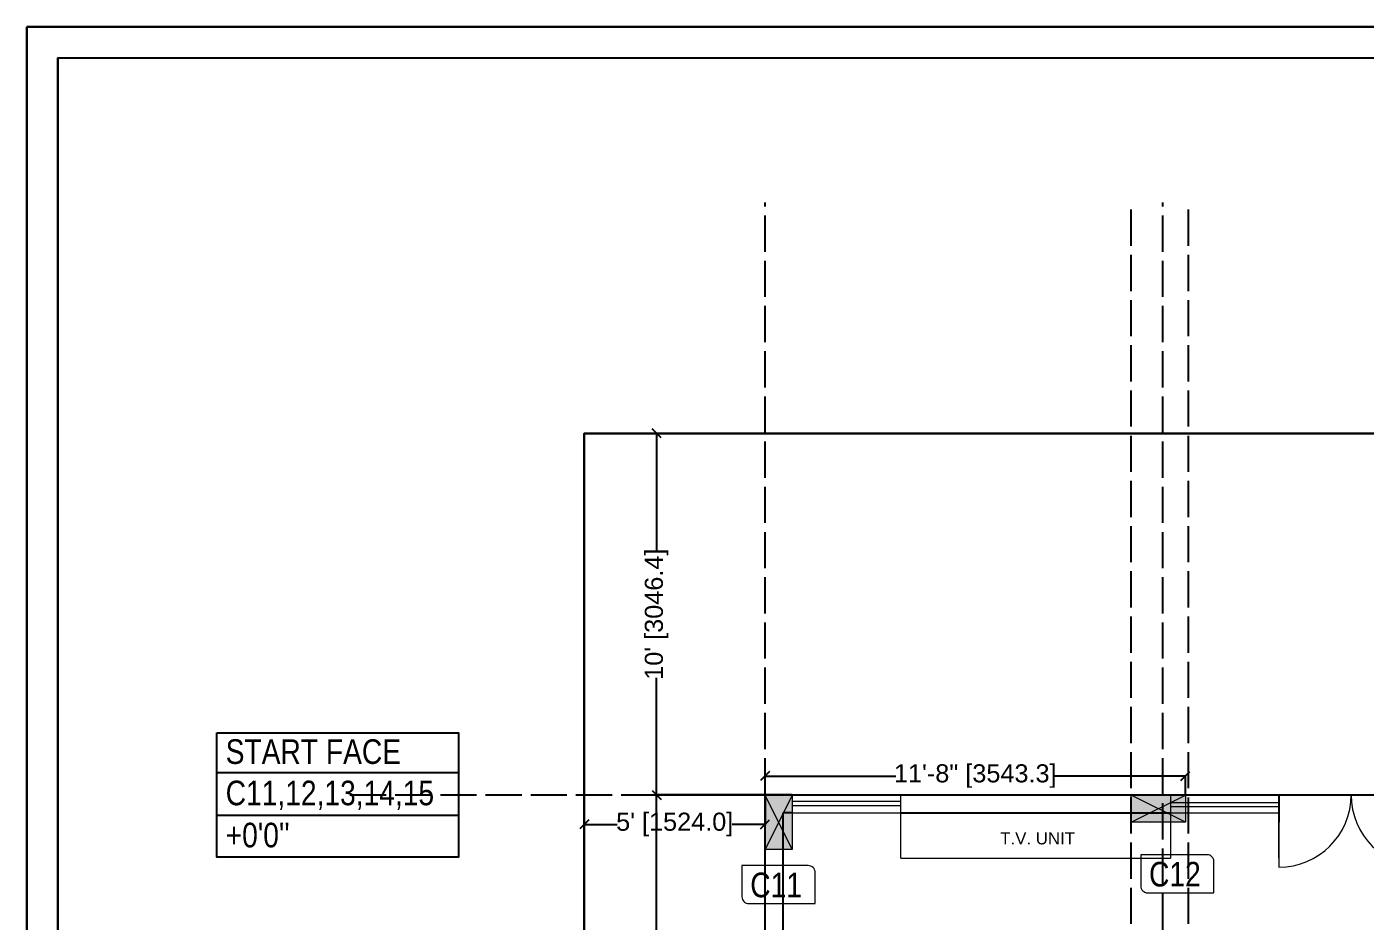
# Model space of a CAD drawing. Header units: inches. Extents: x -9010 to 68966, y 35237 to 36644.
# Drawn here: x -9010.3 to -8566, y 35758 to 36054.8 of the extents above; entities that cross this region are included whole.
import ezdxf

# ---------------------------------------------------------------- set-up
doc = ezdxf.new("R2010")
doc.units = ezdxf.units.IN
doc.linetypes.add('ACAD_ISO02W100', pattern=[15, 12, -3])
for name, color, linetype, lineweight in [('0Y-DIM', 54, 'Continuous', 25), ('0Y-ELEVATION', 166, 'Continuous', 15), ('0Y-TEXT', 96, 'Continuous', 5), ('0Y-WALLS', 23, 'Continuous', 25), ('0Y-WINDOWS', 140, 'Continuous', 13), ('CE-TEXT', 7, 'Continuous', 0), ('COL NO', 7, 'Continuous', 0), ('Column', 240, 'Continuous', 9), ('COLUMN HATCH', 252, 'Continuous', 5), ('WALL', 6, 'Continuous', 20), ('Wall2', 7, 'Continuous', 30)]:
    doc.layers.add(name, color=color, linetype=linetype, lineweight=lineweight)
doc.layers.add('0Y-FURNITURE', color=7, linetype='Continuous', lineweight=9, true_color=0x454545)
doc.styles.get("Standard").update_dxf_attribs({"font": 'arial.ttf'})
doc.styles.add('stylus bt', font='swissck.ttf')
doc.dimstyles.get("Standard").update_dxf_attribs({"dimtxt": 6, "dimasz": 3, "dimexe": 0.18, "dimexo": 0.0625, "dimgap": 0.09, "dimtad": 0, "dimdec": 0, "dimzin": 0, "dimdsep": 46, "dimlunit": 4, "dimtxsty": 'Standard', "dimblk": 'OBLIQUE', "dimcen": 0.09, "dimclrt": 256, "dimadec": 0, "dimazin": 0, "dimtfac": 1, "dimtdec": 0, "dimtofl": 0, "dimtmove": 0, "dimatfit": 3, "dimfxl": 1, "dimtolj": 1, "dimtzin": 0, "dimarcsym": 0})

# ---------------------------------------------------------------- blocks, each defined once
blk = doc.blocks.new('dsda')
at = {"layer": 'COLUMN HATCH', "true_color": 0xb3b3b3, "transparency": 33554549}
h = blk.add_hatch(color=253, dxfattribs=at)
h.dxf.hatch_style = 1
h.paths.add_polyline_path([(82546.37, -2802.43), (82528.37, -2802.43), (82537.37, -2806.93)])
h.paths.add_polyline_path([(82528.37, -2802.43), (82528.37, -2811.43), (82537.37, -2806.93)])
h.paths.add_polyline_path([(82537.37, -2806.93), (82528.37, -2811.43), (82546.37, -2811.43)])
h.paths.add_polyline_path([(82546.37, -2802.43), (82537.37, -2806.93), (82546.37, -2811.43)])
at = {"layer": 'Column'}
for p, q in [((82528.37, -2802.43), (82546.37, -2811.43)), ((82546.37, -2802.43), (82528.37, -2811.43))]:
    blk.add_line(p, q, dxfattribs=at)
blk.add_lwpolyline([(82528.37, -2802.43), (82546.37, -2802.43), (82546.37, -2811.43), (82528.37, -2811.43)], close=True, dxfattribs=at)
blk = doc.blocks.new('a')
at = {"layer": '0Y-ELEVATION'}
blk.add_lwpolyline([(-10933.509, 35843.268), (-10933.509, 35777.188), (-11026.965, 35777.188), (-11026.965, 35843.268)], close=True, dxfattribs=at)
at = {"layer": '0Y-FURNITURE'}
blk.add_lwpolyline([(-11026.965, 35843.268), (-10933.509, 35843.268), (-10933.509, 35776.999), (-11026.965, 35776.999)], close=True, dxfattribs=at)
at = {"layer": '0Y-WALLS', "lineweight": 30}
blk.add_lwpolyline([(-10934.348, 35842.429), (-10934.348, 35778.027), (-11026.126, 35778.027), (-11026.126, 35842.429)], close=True, dxfattribs=at)
at = {"layer": 'Wall2'}
blk.add_lwpolyline([(-11026.965, 35843.268), (-10933.509, 35843.268), (-10933.509, 35777.188), (-11026.965, 35777.188), (-11026.965, 35843.268)], dxfattribs=at)
blk = doc.blocks.new('_Oblique')
at = {"color": 0, "linetype": 'ByBlock', "lineweight": -2}
blk.add_line((-0.5, -0.5), (0.5, 0.5), dxfattribs=at)
blk = doc.blocks.new('*D81')
at = {"color": 0, "lineweight": -2, "transparency": 16777216}
for p, q in [((-8825.22, 35799.89), (-8825.22, 35789.97)), ((-8765.22, 35799.89), (-8765.22, 35789.96)), ((-8825.22, 35790.15), (-8814.31, 35790.15)), ((-8765.22, 35790.14), (-8776.14, 35790.14))]:
    blk.add_line(p, q, dxfattribs=at)
at = {"layer": 'Defpoints', "color": 0, "transparency": 16777216}
for p in [(-8825.22, 35799.95), (-8765.22, 35799.95), (-8765.22, 35790.14)]:
    blk.add_point(p, dxfattribs=at)
at = {"color": 0, "lineweight": -2, "transparency": 16777216, "xscale": 3, "yscale": 3, "zscale": 3}
for p, rotation in [((-8825.22, 35790.15), 179.9995044211817), ((-8765.22, 35790.14), 359.9995044211817)]:
    blk.add_blockref('_Oblique', p, dxfattribs=dict(at, rotation=rotation))
at = {"transparency": 16777216, "insert": (-8795.22, 35790.15), "char_height": 6, "attachment_point": 5, "rotation": 359.9995}
blk.add_mtext("\\A1;5' [1524.0]", dxfattribs=at)
blk = doc.blocks.new('A$C2d08eea1')
at = {"layer": '0Y-FURNITURE', "color": 8}
for p, q in [((45, 307.09), (45, 322.09)), ((134.5, 322.09), (134.5, 307.09)), ((170.5, 307.09), (170.5, 319.09)), ((45, 307.09), (134.5, 307.09))]:
    blk.add_line(p, q, dxfattribs=at)
at = {"layer": '0Y-WALLS', "color": 8}
for p, q in [((9, 328.09), (0, 328.09)), ((0, 271.09), (0, 328.09)), ((45, 328.09), (170.5, 328.09)), ((170.5, 328.09), (170.5, 319.09)), ((9, 322.09), (6, 322.09)), ((6, 271.09), (6, 322.09)), ((45, 322.09), (134.5, 322.09))]:
    blk.add_line(p, q, dxfattribs=at)
at = {"layer": '0Y-WINDOWS', "color": 8}
blk.add_line((170.5, 328.09), (170.5, 304.09), dxfattribs=at)
for points in [[(45, 322.09), (45, 328.09), (9, 328.09), (9, 322.09)], [(45, 324.55), (45, 325.95), (9, 325.95), (9, 324.55)], [(170.5, 322.09), (170.5, 328.09), (134.5, 328.09), (134.5, 322.09)], [(170.5, 324.2), (170.5, 325.43), (134.5, 325.43), (134.5, 324.2)]]:
    blk.add_lwpolyline(points, close=True, dxfattribs=at)
for centre, start, end in [((170.5, 328.09), 270, 0), ((218.5, 328.09), 180, 270)]:
    blk.add_arc(centre, 24, start, end, dxfattribs=at)
at = {"layer": '0Y-TEXT', "color": 8, "insert": (65.62, 315.67), "char_height": 4, "attachment_point": 1}
blk.add_mtext_dynamic_manual_height_columns('\\pxi-3,l4,qc,t4;T.V.^IUNIT', width=45.648, gutter_width=12.5, heights=[0], dxfattribs=at)
blk = doc.blocks.new('*D82')
at = {"color": 0, "lineweight": -2, "transparency": 16777216}
for p, q in [((-8765.29, 35919.88), (-8801.42, 35919.88)), ((-8801.24, 35919.88), (-8801.24, 35881.05)), ((-8801.24, 35799.95), (-8801.24, 35838.78)), ((-8765.29, 35799.95), (-8801.42, 35799.95))]:
    blk.add_line(p, q, dxfattribs=at)
at = {"layer": 'Defpoints', "color": 0, "transparency": 16777216}
for p in [(-8801.24, 35919.88), (-8765.22, 35919.88), (-8765.22, 35799.95)]:
    blk.add_point(p, dxfattribs=at)
at = {"color": 0, "lineweight": -2, "transparency": 16777216, "xscale": 3, "yscale": 3, "zscale": 3}
for p, rotation in [((-8801.24, 35919.88), 90), ((-8801.24, 35799.95), 270)]:
    blk.add_blockref('_Oblique', p, dxfattribs=dict(at, rotation=rotation))
at = {"transparency": 16777216, "insert": (-8801.24, 35859.91), "char_height": 6, "attachment_point": 5, "rotation": 90}
blk.add_mtext("\\A1;10' [3046.4]", dxfattribs=at)
blk = doc.blocks.new('*D78')
at = {"layer": '0Y-FURNITURE', "color": 0, "lineweight": -2, "transparency": 16777216}
for p, q in [((-8765.22, 35800.01), (-8765.22, 35806.38)), ((-8765.22, 35806.2), (-8721.82, 35806.2)), ((-8625.72, 35806.2), (-8669.12, 35806.2)), ((-8625.72, 35799.94), (-8625.72, 35806.38))]:
    blk.add_line(p, q, dxfattribs=at)
at = {"layer": 'Defpoints', "color": 0, "transparency": 16777216}
for p in [(-8625.72, 35806.2), (-8765.22, 35799.95), (-8625.72, 35799.88)]:
    blk.add_point(p, dxfattribs=at)
at = {"layer": '0Y-FURNITURE', "color": 0, "lineweight": -2, "transparency": 16777216, "xscale": 3, "yscale": 3, "zscale": 3, "rotation": 180}
blk.add_blockref('_Oblique', (-8765.22, 35806.2), dxfattribs=at)
at = {"layer": '0Y-FURNITURE', "color": 0, "lineweight": -2, "transparency": 16777216, "xscale": 3, "yscale": 3, "zscale": 3}
blk.add_blockref('_Oblique', (-8625.72, 35806.2), dxfattribs=at)
at = {"layer": '0Y-FURNITURE', "transparency": 16777216, "insert": (-8695.47, 35806.2), "char_height": 6, "attachment_point": 5}
blk.add_mtext('\\A1;11\'-8" [3543.3]', dxfattribs=at)

msp = doc.modelspace()

# ---------------------------------------------------------------- linework, layer by layer
at = {"linetype": 'ACAD_ISO02W100'}
for p, q in [((-8765.22, 35410.17), (-8765.22, 35996.51)), ((-8643.72, 35427.14), (-8643.72, 35996.51)), ((-8633.23, 35410.17), (-8633.23, 35996.51)), ((-8624.72, 35427.14), (-8624.72, 35996.51)), ((-8902.99, 35799.95), (-8122.38, 35799.95))]:
    msp.add_line(p, q, dxfattribs=at)
for p, q in [((-8947.14, 35807.37), (-8866.97, 35807.37)), ((-8947.14, 35793.24), (-8866.97, 35793.24))]:
    msp.add_line(p, q)
for points in [[(-8947.14, 35820.5), (-8866.97, 35820.5), (-8866.97, 35779.27), (-8947.14, 35779.27)], [(-8801.24, 35799.95), (-8256.22, 35799.95), (-8256.24, 35471.95), (-8801.24, 35471.95)]]:
    msp.add_lwpolyline(points, close=True)
at = {"layer": '0Y-DIM', "color": 18, "lineweight": 30, "true_color": 0x000000}
msp.add_lwpolyline([(-8765.23, 35471.88), (-8825.23, 35471.88), (-8825.22, 35919.88), (-8196.22, 35919.88), (-8196.23, 35471.88), (-8747.23, 35471.88)], dxfattribs=at)
at = {"layer": 'COL NO'}
for points in [[(-8638.29, 35767.46), (-8616.26, 35767.46), (-8616.26, 35777.8, 0.414214), (-8618.54, 35780.08), (-8640.57, 35780.08), (-8640.57, 35769.74, 0.414214)], [(-8770.63, 35763.89), (-8748.6, 35763.88), (-8748.6, 35774.22, 0.414214), (-8750.89, 35776.51), (-8772.92, 35776.51), (-8772.92, 35766.17, 0.414214)]]:
    msp.add_lwpolyline(points, format="xyb", close=True, dxfattribs=at)

# ---------------------------------------------------------------- block references
at = {"xscale": 12.345791638378, "yscale": 12.345791638378, "zscale": 12.345791638378, "rotation": 359.9995044211946}
msp.add_blockref('a', (127122.52, -406459.88), dxfattribs=at)
at = {"layer": '0Y-FURNITURE'}
msp.add_blockref('A$C2d08eea1', (-8765.22, 35471.86), dxfattribs=at)
at = {"layer": 'WALL'}
for p, rotation in [((-5953.08, 118328.23), 269.9995044211945), ((73902.63, 32987.74), 179.9995044211945)]:
    msp.add_blockref('dsda', p, dxfattribs=dict(at, rotation=rotation))

# ---------------------------------------------------------------- texts
at = {"layer": 'CE-TEXT', "ltscale": 0.3, "style": 'stylus bt'}
for s, height, p in [('START FACE', 8.165, (-8944.24, 35810.23)), ('C11,12,13,14,15', 8.1648, (-8944.24, 35796.51)), ("+0'0''", 8.165, (-8944.24, 35782.54)), ('C12', 8.165, (-8637.79, 35769.56)), ('C11', 8.165, (-8770.14, 35765.99))]:
    msp.add_text(s, height=height, rotation=359.9995, dxfattribs=at).set_placement(p)

# ---------------------------------------------------------------- dimensions: what is measured, and where the dimension line sits
dim = msp.add_linear_dim(base=(-8801.24, 35919.88), p1=(-8765.22, 35799.95), p2=(-8765.22, 35919.88), angle=90, dimstyle='Standard')
dim.commit()
dim.dimension.update_dxf_attribs({"geometry": '*D82', "text_midpoint": (-8801.24, 35859.91)})
dim = msp.add_aligned_dim(p1=(-8825.22, 35799.95), p2=(-8765.22, 35799.95), distance=-9.81, dimstyle='Standard')
dim.commit()
dim.dimension.update_dxf_attribs({"geometry": '*D81', "text_midpoint": (-8795.22, 35790.15)})
at = {"layer": '0Y-FURNITURE'}
dim = msp.add_linear_dim(base=(-8625.723701, 35806.199145), p1=(-8765.223702, 35799.946879), p2=(-8625.723701, 35799.881752), dimstyle='Standard', dxfattribs=at)
dim.commit()
dim.dimension.update_dxf_attribs({"geometry": '*D78', "text_midpoint": (-8695.473701, 35806.199145)})

doc.saveas('drawing.dxf')
